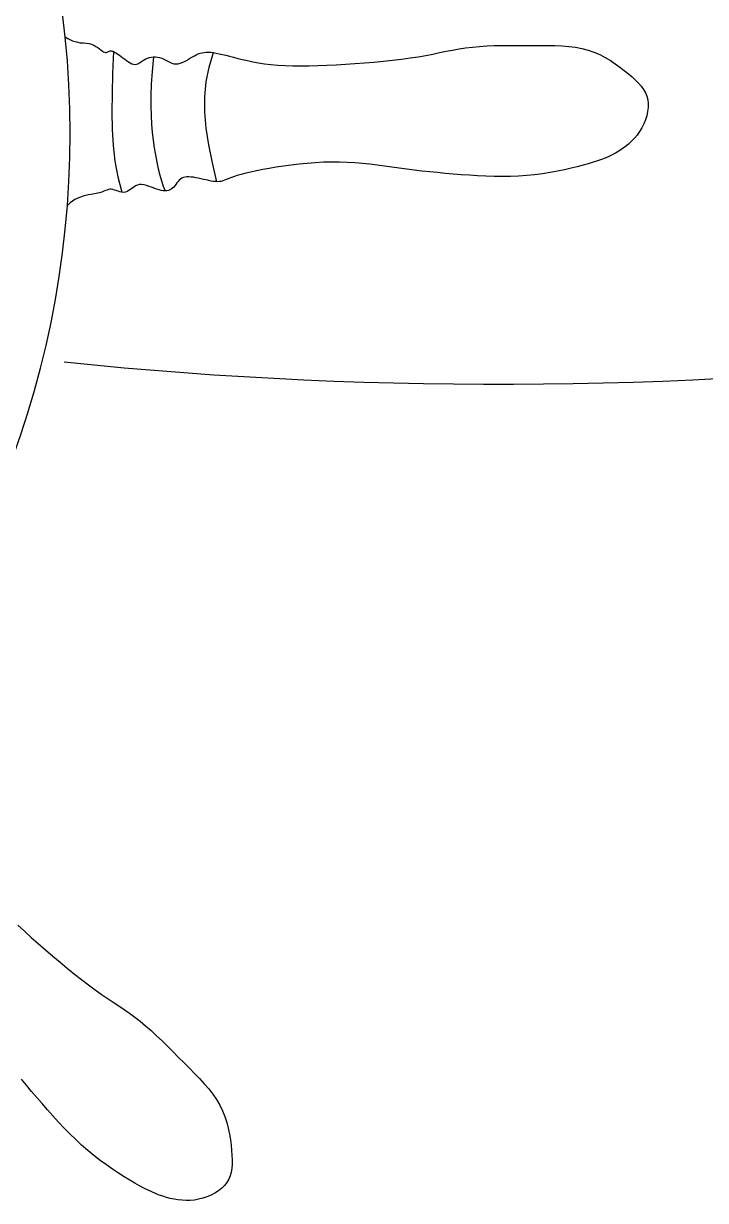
# Model space of a CAD drawing. Header units: millimetres. Extents: x -37 to 8970, y -2 to 4773.
# Drawn here: x 7732.3 to 7785.7, y 1198.9 to 1291.1 of the extents above; entities that cross this region are included whole.
import ezdxf

# ---------------------------------------------------------------- set-up
doc = ezdxf.new("R2010")
doc.units = ezdxf.units.MM

msp = doc.modelspace()

# ---------------------------------------------------------------- linework, layer by layer
at = {"color": 18, "true_color": 0x000000}
for p, q in [((7735.547, 1290.035), (7735.759, 1289.903)), ((7735.759, 1289.903), (7736.117, 1289.74)), ((7736.117, 1289.74), (7736.436, 1289.641)), ((7736.436, 1289.641), (7736.722, 1289.588)), ((7736.722, 1289.588), (7736.978, 1289.563)), ((7736.978, 1289.563), (7737.21, 1289.546)), ((7737.21, 1289.546), (7737.42, 1289.518)), ((7737.42, 1289.518), (7737.614, 1289.465)), ((7737.614, 1289.465), (7737.792, 1289.39)), ((7737.792, 1289.39), (7737.954, 1289.3)), ((7737.954, 1289.3), (7738.102, 1289.202)), ((7768.001, 1289.297), (7768.573, 1289.332)), ((7768.573, 1289.332), (7769.16, 1289.355)), ((7769.16, 1289.355), (7769.759, 1289.368)), ((7769.759, 1289.368), (7770.365, 1289.374)), ((7770.365, 1289.374), (7770.974, 1289.375)), ((7770.974, 1289.375), (7771.58, 1289.374)), ((7771.58, 1289.374), (7772.18, 1289.373)), ((7772.18, 1289.373), (7772.77, 1289.372)), ((7772.77, 1289.372), (7773.348, 1289.37)), ((7773.348, 1289.37), (7773.913, 1289.359)), ((7773.913, 1289.359), (7774.464, 1289.335)), ((7774.464, 1289.335), (7775, 1289.294)), ((7738.102, 1289.202), (7738.236, 1289.102)), ((7738.236, 1289.102), (7738.356, 1289.009)), ((7738.356, 1289.009), (7738.464, 1288.929)), ((7738.464, 1288.929), (7738.559, 1288.869)), ((7738.559, 1288.869), (7738.642, 1288.835)), ((7738.642, 1288.835), (7738.716, 1288.823)), ((7738.716, 1288.823), (7738.782, 1288.829)), ((7738.782, 1288.829), (7738.843, 1288.847)), ((7738.843, 1288.847), (7738.901, 1288.872)), ((7738.901, 1288.872), (7738.957, 1288.899)), ((7738.957, 1288.899), (7739.015, 1288.923)), ((7739.015, 1288.923), (7739.076, 1288.939)), ((7739.076, 1288.939), (7739.141, 1288.943)), ((7739.141, 1288.943), (7739.213, 1288.934)), ((7739.213, 1288.934), (7739.291, 1288.912)), ((7739.291, 1288.912), (7739.376, 1288.877)), ((7739.376, 1288.877), (7739.469, 1288.828)), ((7739.469, 1288.828), (7739.57, 1288.767)), ((7739.57, 1288.767), (7739.681, 1288.692)), ((7739.681, 1288.692), (7739.802, 1288.604)), ((7739.802, 1288.604), (7739.932, 1288.504)), ((7739.932, 1288.504), (7740.07, 1288.397)), ((7740.07, 1288.397), (7740.213, 1288.287)), ((7741.87, 1288.321), (7742.006, 1288.377)), ((7742.006, 1288.377), (7742.151, 1288.422)), ((7742.151, 1288.422), (7742.302, 1288.455)), ((7742.302, 1288.455), (7742.459, 1288.474)), ((7742.459, 1288.474), (7742.62, 1288.477)), ((7742.62, 1288.477), (7742.782, 1288.461)), ((7742.782, 1288.461), (7742.945, 1288.424)), ((7742.945, 1288.424), (7743.107, 1288.367)), ((7745.205, 1288.292), (7745.362, 1288.389)), ((7745.362, 1288.389), (7745.516, 1288.482)), ((7745.516, 1288.482), (7745.666, 1288.566)), ((7745.666, 1288.566), (7745.814, 1288.641)), ((7745.814, 1288.641), (7745.963, 1288.705)), ((7745.963, 1288.705), (7746.113, 1288.758)), ((7746.113, 1288.758), (7746.267, 1288.799)), ((7746.267, 1288.799), (7746.427, 1288.828)), ((7746.427, 1288.828), (7746.595, 1288.843)), ((7746.595, 1288.843), (7746.773, 1288.845)), ((7746.773, 1288.845), (7746.963, 1288.833)), ((7746.963, 1288.833), (7747.165, 1288.808)), ((7747.165, 1288.808), (7747.383, 1288.77)), ((7747.383, 1288.77), (7747.617, 1288.722)), ((7747.617, 1288.722), (7747.868, 1288.664)), ((7747.868, 1288.664), (7748.138, 1288.597)), ((7748.138, 1288.597), (7748.43, 1288.522)), ((7748.43, 1288.522), (7748.743, 1288.441)), ((7748.743, 1288.441), (7749.08, 1288.355)), ((7761.899, 1288.304), (7762.569, 1288.394)), ((7762.569, 1288.394), (7763.202, 1288.49)), ((7763.202, 1288.49), (7763.795, 1288.593)), ((7763.795, 1288.593), (7764.353, 1288.699)), ((7764.353, 1288.699), (7764.885, 1288.806)), ((7764.885, 1288.806), (7765.399, 1288.911)), ((7765.399, 1288.911), (7765.904, 1289.01)), ((7765.904, 1289.01), (7766.409, 1289.101)), ((7766.409, 1289.101), (7766.921, 1289.181)), ((7766.921, 1289.181), (7767.45, 1289.247)), ((7767.45, 1289.247), (7768.001, 1289.297)), ((7775, 1289.294), (7775.52, 1289.229)), ((7775.52, 1289.229), (7776.024, 1289.137)), ((7776.024, 1289.137), (7776.509, 1289.011)), ((7776.509, 1289.011), (7776.977, 1288.849)), ((7776.977, 1288.849), (7777.424, 1288.655)), ((7777.424, 1288.655), (7777.852, 1288.434)), ((7777.852, 1288.434), (7778.259, 1288.194)), ((7740.213, 1288.287), (7740.359, 1288.18)), ((7740.359, 1288.18), (7740.503, 1288.082)), ((7740.503, 1288.082), (7740.644, 1287.998)), ((7740.644, 1287.998), (7740.779, 1287.933)), ((7740.779, 1287.933), (7740.905, 1287.892)), ((7740.905, 1287.892), (7741.02, 1287.881)), ((7741.02, 1287.881), (7741.126, 1287.894)), ((7741.126, 1287.894), (7741.227, 1287.929)), ((7741.227, 1287.929), (7741.324, 1287.98)), ((7741.324, 1287.98), (7741.422, 1288.043)), ((7741.422, 1288.043), (7741.522, 1288.113)), ((7741.522, 1288.113), (7741.628, 1288.185)), ((7741.628, 1288.185), (7741.744, 1288.256)), ((7741.744, 1288.256), (7741.87, 1288.321)), ((7743.107, 1288.367), (7743.268, 1288.295)), ((7743.268, 1288.295), (7743.428, 1288.214)), ((7743.428, 1288.214), (7743.588, 1288.131)), ((7743.588, 1288.131), (7743.747, 1288.054)), ((7743.747, 1288.054), (7743.907, 1287.989)), ((7743.907, 1287.989), (7744.068, 1287.942)), ((7744.068, 1287.942), (7744.23, 1287.922)), ((7744.23, 1287.922), (7744.393, 1287.932)), ((7744.393, 1287.932), (7744.557, 1287.97)), ((7744.557, 1287.97), (7744.72, 1288.03)), ((7744.72, 1288.03), (7744.883, 1288.107)), ((7744.883, 1288.107), (7745.045, 1288.196)), ((7745.045, 1288.196), (7745.205, 1288.292)), ((7749.08, 1288.355), (7749.441, 1288.267)), ((7749.441, 1288.267), (7749.829, 1288.179)), ((7749.829, 1288.179), (7750.244, 1288.093)), ((7750.244, 1288.093), (7750.689, 1288.012)), ((7750.689, 1288.012), (7751.163, 1287.94)), ((7751.163, 1287.94), (7751.669, 1287.877)), ((7751.669, 1287.877), (7752.207, 1287.828)), ((7752.207, 1287.828), (7752.779, 1287.794)), ((7752.779, 1287.794), (7753.382, 1287.775)), ((7753.382, 1287.775), (7754.014, 1287.769)), ((7754.014, 1287.769), (7754.671, 1287.775)), ((7754.671, 1287.775), (7755.351, 1287.793)), ((7755.351, 1287.793), (7756.052, 1287.82)), ((7756.052, 1287.82), (7756.77, 1287.857)), ((7756.77, 1287.857), (7757.502, 1287.901)), ((7757.502, 1287.901), (7758.245, 1287.952)), ((7758.245, 1287.952), (7758.994, 1288.009)), ((7758.994, 1288.009), (7759.74, 1288.073)), ((7759.74, 1288.073), (7760.478, 1288.143)), ((7760.478, 1288.143), (7761.2, 1288.22)), ((7761.2, 1288.22), (7761.899, 1288.304)), ((7778.259, 1288.194), (7778.645, 1287.939)), ((7778.645, 1287.939), (7779.01, 1287.677)), ((7779.01, 1287.677), (7779.351, 1287.412)), ((7779.351, 1287.412), (7779.67, 1287.152)), ((7779.67, 1287.152), (7779.964, 1286.901)), ((7779.964, 1286.901), (7780.233, 1286.655)), ((7780.233, 1286.655), (7780.474, 1286.413)), ((7780.474, 1286.413), (7780.685, 1286.17)), ((7780.685, 1286.17), (7780.864, 1285.923)), ((7780.864, 1285.923), (7781.01, 1285.668)), ((7781.01, 1285.668), (7781.119, 1285.401)), ((7781.119, 1285.401), (7781.191, 1285.12)), ((7781.191, 1285.12), (7781.224, 1284.821)), ((7781.224, 1284.821), (7781.219, 1284.508)), ((7781.109, 1283.86), (7781.008, 1283.535)), ((7781.18, 1284.186), (7781.109, 1283.86)), ((7781.219, 1284.508), (7781.18, 1284.186)), ((7780.728, 1282.908), (7780.553, 1282.616)), ((7780.88, 1283.216), (7780.728, 1282.908)), ((7781.008, 1283.535), (7780.88, 1283.216)), ((7780.149, 1282.092), (7779.923, 1281.858)), ((7780.359, 1282.344), (7780.149, 1282.092)), ((7780.553, 1282.616), (7780.359, 1282.344)), ((7778.925, 1281.094), (7778.664, 1280.94)), ((7779.184, 1281.261), (7778.925, 1281.094)), ((7779.439, 1281.444), (7779.184, 1281.261)), ((7779.686, 1281.643), (7779.439, 1281.444)), ((7779.923, 1281.858), (7779.686, 1281.643)), ((7754.5, 1280.127), (7753.869, 1280.064)), ((7755.137, 1280.177), (7754.5, 1280.127)), ((7755.777, 1280.212), (7755.137, 1280.177)), ((7756.412, 1280.231), (7755.777, 1280.212)), ((7757.037, 1280.231), (7756.412, 1280.231)), ((7757.648, 1280.211), (7757.037, 1280.231)), ((7758.246, 1280.173), (7757.648, 1280.211)), ((7758.833, 1280.12), (7758.246, 1280.173)), ((7759.414, 1280.056), (7758.833, 1280.12)), ((7776.53, 1280.102), (7776.12, 1279.989)), ((7776.903, 1280.212), (7776.53, 1280.102)), ((7777.244, 1280.322), (7776.903, 1280.212)), ((7777.56, 1280.433), (7777.244, 1280.322)), ((7777.854, 1280.548), (7777.56, 1280.433)), ((7778.133, 1280.67), (7777.854, 1280.548)), ((7778.401, 1280.8), (7778.133, 1280.67)), ((7778.664, 1280.94), (7778.401, 1280.8)), ((7749.013, 1279.167), (7748.738, 1279.081)), ((7749.333, 1279.258), (7749.013, 1279.167)), ((7749.695, 1279.351), (7749.333, 1279.258)), ((7750.099, 1279.447), (7749.695, 1279.351)), ((7750.541, 1279.543), (7750.099, 1279.447)), ((7751.019, 1279.638), (7750.541, 1279.543)), ((7751.532, 1279.732), (7751.019, 1279.638)), ((7752.077, 1279.823), (7751.532, 1279.732)), ((7752.652, 1279.91), (7752.077, 1279.823)), ((7753.251, 1279.991), (7752.652, 1279.91)), ((7753.869, 1280.064), (7753.251, 1279.991)), ((7759.989, 1279.983), (7759.414, 1280.056)), ((7760.563, 1279.905), (7759.989, 1279.983)), ((7761.138, 1279.824), (7760.563, 1279.905)), ((7761.717, 1279.744), (7761.138, 1279.824)), ((7762.302, 1279.668), (7761.717, 1279.744)), ((7762.893, 1279.596), (7762.302, 1279.668)), ((7763.491, 1279.527), (7762.893, 1279.596)), ((7764.095, 1279.463), (7763.491, 1279.527)), ((7764.706, 1279.402), (7764.095, 1279.463)), ((7765.324, 1279.345), (7764.706, 1279.402)), ((7765.948, 1279.293), (7765.324, 1279.345)), ((7766.578, 1279.244), (7765.948, 1279.293)), ((7767.215, 1279.199), (7766.578, 1279.244)), ((7767.857, 1279.161), (7767.215, 1279.199)), ((7768.501, 1279.131), (7767.857, 1279.161)), ((7771.705, 1279.176), (7771.073, 1279.134)), ((7772.329, 1279.239), (7771.705, 1279.176)), ((7772.941, 1279.319), (7772.329, 1279.239)), ((7773.537, 1279.414), (7772.941, 1279.319)), ((7774.112, 1279.52), (7773.537, 1279.414)), ((7774.662, 1279.634), (7774.112, 1279.52)), ((7775.183, 1279.752), (7774.662, 1279.634)), ((7775.671, 1279.871), (7775.183, 1279.752)), ((7776.12, 1279.989), (7775.671, 1279.871)), ((7740.916, 1278.274), (7740.785, 1278.179)), ((7741.054, 1278.359), (7740.916, 1278.274)), ((7741.201, 1278.425), (7741.054, 1278.359)), ((7741.361, 1278.463), (7741.201, 1278.425)), ((7741.536, 1278.466), (7741.361, 1278.463)), ((7741.723, 1278.441), (7741.536, 1278.466)), ((7741.919, 1278.392), (7741.723, 1278.441)), ((7742.119, 1278.327), (7741.919, 1278.392)), ((7742.321, 1278.253), (7742.119, 1278.327)), ((7742.52, 1278.176), (7742.321, 1278.253)), ((7744.051, 1278.275), (7743.96, 1278.185)), ((7744.136, 1278.378), (7744.051, 1278.275)), ((7744.219, 1278.486), (7744.136, 1278.378)), ((7744.302, 1278.597), (7744.219, 1278.486)), ((7744.388, 1278.705), (7744.302, 1278.597)), ((7744.479, 1278.806), (7744.388, 1278.705)), ((7744.577, 1278.895), (7744.479, 1278.806)), ((7744.687, 1278.967), (7744.577, 1278.895)), ((7744.808, 1279.02), (7744.687, 1278.967)), ((7744.942, 1279.054), (7744.808, 1279.02)), ((7745.088, 1279.071), (7744.942, 1279.054)), ((7745.245, 1279.072), (7745.088, 1279.071)), ((7745.413, 1279.061), (7745.245, 1279.072)), ((7745.59, 1279.038), (7745.413, 1279.061)), ((7745.777, 1279.007), (7745.59, 1279.038)), ((7745.972, 1278.968), (7745.777, 1279.007)), ((7746.174, 1278.924), (7745.972, 1278.968)), ((7746.381, 1278.877), (7746.174, 1278.924)), ((7746.588, 1278.831), (7746.381, 1278.877)), ((7746.793, 1278.787), (7746.588, 1278.831)), ((7746.99, 1278.748), (7746.793, 1278.787)), ((7747.178, 1278.717), (7746.99, 1278.748)), ((7747.352, 1278.697), (7747.178, 1278.717)), ((7747.508, 1278.689), (7747.352, 1278.697)), ((7747.646, 1278.697), (7747.508, 1278.689)), ((7747.771, 1278.719), (7747.646, 1278.697)), ((7747.893, 1278.754), (7747.771, 1278.719)), ((7748.018, 1278.801), (7747.893, 1278.754)), ((7748.157, 1278.859), (7748.018, 1278.801)), ((7748.318, 1278.925), (7748.157, 1278.859)), ((7748.509, 1279), (7748.318, 1278.925)), ((7748.738, 1279.081), (7748.509, 1279)), ((7769.147, 1279.111), (7768.501, 1279.131)), ((7769.792, 1279.103), (7769.147, 1279.111)), ((7770.435, 1279.11), (7769.792, 1279.103)), ((7771.073, 1279.134), (7770.435, 1279.11)), ((7736.669, 1277.464), (7736.296, 1277.287)), ((7737.036, 1277.585), (7736.669, 1277.464)), ((7737.384, 1277.665), (7737.036, 1277.585)), ((7737.705, 1277.721), (7737.384, 1277.665)), ((7737.987, 1277.769), (7737.705, 1277.721)), ((7738.223, 1277.823), (7737.987, 1277.769)), ((7738.418, 1277.881), (7738.223, 1277.823)), ((7738.579, 1277.939), (7738.418, 1277.881)), ((7738.715, 1277.994), (7738.579, 1277.939)), ((7738.832, 1278.042), (7738.715, 1277.994)), ((7738.939, 1278.077), (7738.832, 1278.042)), ((7739.044, 1278.098), (7738.939, 1278.077)), ((7739.154, 1278.098), (7739.044, 1278.098)), ((7739.275, 1278.077), (7739.154, 1278.098)), ((7739.407, 1278.04), (7739.275, 1278.077)), ((7739.547, 1277.993), (7739.407, 1278.04)), ((7739.692, 1277.945), (7739.547, 1277.993)), ((7739.839, 1277.902), (7739.692, 1277.945)), ((7739.987, 1277.871), (7739.839, 1277.902)), ((7740.132, 1277.86), (7739.987, 1277.871)), ((7740.271, 1277.875), (7740.132, 1277.86)), ((7740.404, 1277.922), (7740.271, 1277.875)), ((7740.532, 1277.995), (7740.404, 1277.922)), ((7740.658, 1278.083), (7740.532, 1277.995)), ((7740.785, 1278.179), (7740.658, 1278.083)), ((7742.714, 1278.105), (7742.52, 1278.176)), ((7742.898, 1278.044), (7742.714, 1278.105)), ((7743.07, 1278.001), (7742.898, 1278.044)), ((7743.229, 1277.976), (7743.07, 1278.001)), ((7743.376, 1277.968), (7743.229, 1277.976)), ((7743.513, 1277.978), (7743.376, 1277.968)), ((7743.638, 1278.005), (7743.513, 1277.978)), ((7743.754, 1278.049), (7743.638, 1278.005)), ((7743.861, 1278.109), (7743.754, 1278.049)), ((7743.96, 1278.185), (7743.861, 1278.109)), ((7735.927, 1277.037), (7735.716, 1276.835)), ((7736.296, 1277.287), (7735.927, 1277.037)), ((7731.842, 1220.434), (7732.357, 1219.959)), ((7732.357, 1219.959), (7732.89, 1219.477)), ((7732.89, 1219.477), (7733.439, 1218.99)), ((7733.439, 1218.99), (7734, 1218.5)), ((7734, 1218.5), (7734.57, 1218.012)), ((7734.57, 1218.012), (7735.143, 1217.529)), ((7735.143, 1217.529), (7735.715, 1217.057)), ((7735.715, 1217.057), (7736.279, 1216.601)), ((7736.279, 1216.601), (7736.833, 1216.166)), ((7736.833, 1216.166), (7737.37, 1215.756)), ((7737.37, 1215.756), (7737.886, 1215.376)), ((7737.886, 1215.376), (7738.378, 1215.03)), ((7738.378, 1215.03), (7738.848, 1214.71)), ((7738.848, 1214.71), (7739.3, 1214.41)), ((7739.3, 1214.41), (7739.737, 1214.12)), ((7739.737, 1214.12), (7740.165, 1213.833)), ((7740.165, 1213.833), (7740.586, 1213.541)), ((7740.586, 1213.541), (7741.004, 1213.235)), ((7741.004, 1213.235), (7741.425, 1212.908)), ((7741.425, 1212.908), (7741.85, 1212.553)), ((7741.85, 1212.553), (7742.279, 1212.174)), ((7742.279, 1212.174), (7742.711, 1211.775)), ((7742.711, 1211.775), (7743.144, 1211.36)), ((7743.144, 1211.36), (7743.577, 1210.936)), ((7743.577, 1210.936), (7744.008, 1210.507)), ((7744.008, 1210.507), (7744.436, 1210.077)), ((7744.436, 1210.077), (7744.859, 1209.652)), ((7744.859, 1209.652), (7745.276, 1209.234)), ((7745.276, 1209.234), (7745.682, 1208.824)), ((7732.523, 1207.886), (7732.134, 1208.361)), ((7745.682, 1208.824), (7746.074, 1208.417)), ((7746.074, 1208.417), (7746.447, 1208.011)), ((7732.92, 1207.41), (7732.523, 1207.886)), ((7733.324, 1206.931), (7732.92, 1207.41)), ((7746.447, 1208.011), (7746.797, 1207.602)), ((7746.797, 1207.602), (7747.119, 1207.189)), ((7733.735, 1206.451), (7733.324, 1206.931)), ((7734.154, 1205.969), (7733.735, 1206.451)), ((7747.119, 1207.189), (7747.41, 1206.767)), ((7747.41, 1206.767), (7747.664, 1206.335)), ((7747.664, 1206.335), (7747.88, 1205.89)), ((7734.581, 1205.488), (7734.154, 1205.969)), ((7735.015, 1205.011), (7734.581, 1205.488)), ((7747.88, 1205.89), (7748.059, 1205.436)), ((7748.059, 1205.436), (7748.206, 1204.977)), ((7735.458, 1204.54), (7735.015, 1205.011)), ((7735.908, 1204.079), (7735.458, 1204.54)), ((7748.206, 1204.977), (7748.324, 1204.519)), ((7748.324, 1204.519), (7748.417, 1204.066)), ((7736.368, 1203.629), (7735.908, 1204.079)), ((7736.836, 1203.195), (7736.368, 1203.629)), ((7748.417, 1204.066), (7748.489, 1203.623)), ((7748.489, 1203.623), (7748.543, 1203.195)), ((7737.313, 1202.778), (7736.836, 1203.195)), ((7737.799, 1202.381), (7737.313, 1202.778)), ((7748.543, 1203.195), (7748.585, 1202.786)), ((7748.585, 1202.786), (7748.615, 1202.4)), ((7738.288, 1202.005), (7737.799, 1202.381)), ((7738.776, 1201.65), (7738.288, 1202.005)), ((7748.63, 1201.695), (7748.608, 1201.374)), ((7748.615, 1202.4), (7748.631, 1202.036)), ((7748.631, 1202.036), (7748.63, 1201.695)), ((7739.258, 1201.319), (7738.776, 1201.65)), ((7739.727, 1201.01), (7739.258, 1201.319)), ((7740.179, 1200.725), (7739.727, 1201.01)), ((7748.483, 1200.789), (7748.372, 1200.523)), ((7748.56, 1201.072), (7748.483, 1200.789)), ((7748.608, 1201.374), (7748.56, 1201.072)), ((7740.608, 1200.465), (7740.179, 1200.725)), ((7741.01, 1200.23), (7740.608, 1200.465)), ((7741.379, 1200.021), (7741.01, 1200.23)), ((7741.721, 1199.835), (7741.379, 1200.021)), ((7748.035, 1200.038), (7747.81, 1199.82)), ((7748.223, 1200.273), (7748.035, 1200.038)), ((7748.372, 1200.523), (7748.223, 1200.273)), ((7742.04, 1199.671), (7741.721, 1199.835)), ((7742.341, 1199.527), (7742.04, 1199.671)), ((7742.631, 1199.4), (7742.341, 1199.527)), ((7742.914, 1199.289), (7742.631, 1199.4)), ((7743.195, 1199.191), (7742.914, 1199.289)), ((7743.481, 1199.105), (7743.195, 1199.191)), ((7743.774, 1199.028), (7743.481, 1199.105)), ((7744.076, 1198.963), (7743.774, 1199.028)), ((7744.385, 1198.913), (7744.076, 1198.963)), ((7746.002, 1198.954), (7745.672, 1198.898)), ((7746.332, 1199.037), (7746.002, 1198.954)), ((7746.657, 1199.147), (7746.332, 1199.037)), ((7746.973, 1199.282), (7746.657, 1199.147)), ((7747.274, 1199.44), (7746.973, 1199.282)), ((7747.555, 1199.62), (7747.274, 1199.44)), ((7747.81, 1199.82), (7747.555, 1199.62)), ((7744.7, 1198.878), (7744.385, 1198.913)), ((7745.02, 1198.863), (7744.7, 1198.878)), ((7745.345, 1198.869), (7745.02, 1198.863)), ((7745.672, 1198.898), (7745.345, 1198.869))]:
    msp.add_line(p, q, dxfattribs=at)
for points in [[(7739.333, 1288.894), (7739.266, 1287.174), (7739.216, 1285.602), (7739.196, 1284.152), (7739.219, 1282.801), (7739.297, 1281.522), (7739.442, 1280.291), (7739.668, 1279.082), (7739.987, 1277.871)], [(7742.459, 1288.474), (7742.36, 1287.34), (7742.295, 1286.328), (7742.262, 1285.422), (7742.255, 1284.608), (7742.274, 1283.869), (7742.313, 1283.19), (7742.369, 1282.555), (7742.44, 1281.949), (7742.522, 1281.359), (7742.614, 1280.786), (7742.717, 1280.235), (7742.829, 1279.71), (7742.952, 1279.217), (7743.084, 1278.759), (7743.225, 1278.341), (7743.376, 1277.968)], [(7747.43, 1278.693), (7747.079, 1280.177), (7746.8, 1281.57), (7746.603, 1282.888), (7746.497, 1284.142), (7746.491, 1285.348), (7746.594, 1286.518), (7746.816, 1287.667), (7747.165, 1288.808)]]:
    msp.add_lwpolyline(points, dxfattribs=at)
for centre, major_axis, start_param, end_param in [((7662.288, 1282.492), (52.076, 52.076), 5.497787, 11.780972), ((7769.508, 1596.412), (-235.882, 235.882), 2.253987, 2.7041)]:
    msp.add_ellipse(centre, major_axis=major_axis, ratio=1, start_param=start_param, end_param=end_param, dxfattribs=at)

doc.saveas('drawing.dxf')
